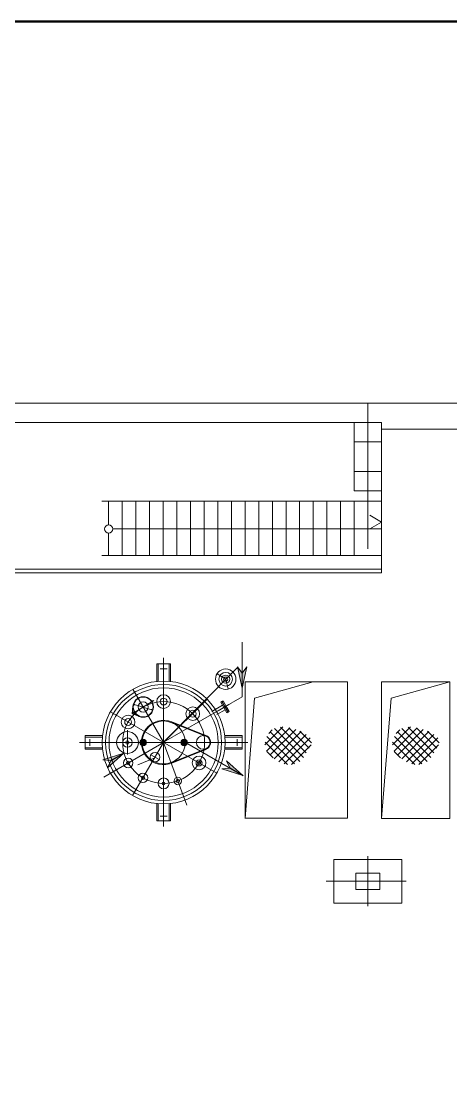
# Model space of a CAD drawing. Header units: millimetres. Extents: x 1663 to 6300, y 431 to 1491.
# Drawn here: x 5931.7 to 6021.6, y 1267.3 to 1491.2 of the extents above; entities that cross this region are included whole.
import ezdxf

# ---------------------------------------------------------------- set-up
doc = ezdxf.new("R2010")
doc.units = ezdxf.units.MM
for name, color, linetype, lineweight in [('Линия связи (Вновь)', 3, 'Continuous', 60), ('Строительный', 251, 'Continuous', 13), ('Формат - толстая линия', 7, 'Continuous', 50)]:
    doc.layers.add(name, color=color, linetype=linetype, lineweight=lineweight)

# ---------------------------------------------------------------- blocks, each defined once
blk = doc.blocks.new('A$C0AA457AC')
at = {"layer": 'Строительный', "ltscale": 100}
h = blk.add_hatch(color=256, dxfattribs=at)
h.paths.add_polyline_path([(452.71, 325.92), (452.04, 326.86), (452.73, 323.71)])
h.paths.add_polyline_path([(452.73, 323.71), (453.42, 326.86), (452.75, 325.92)])
for points in [[(437.72, 315.77, -0.414214), (438.22, 316.27), (438.22, 315.77), (438.72, 315.77, -1)], [(438.22, 316.27, -0.414214), (438.72, 315.77), (438.22, 315.77)], [(444.73, 315.77, 0.414214), (444.23, 316.27), (444.23, 315.77), (443.73, 315.77, 1)], [(444.23, 316.27, 0.414214), (443.73, 315.77), (444.23, 315.77)]]:
    blk.add_hatch(color=256, dxfattribs=at).paths.add_polyline_path(points)
h = blk.add_hatch(color=256, dxfattribs=at)
h.paths.add_polyline_path([(433.47, 313.1), (433, 312.04), (435.38, 314.22)])
h.paths.add_polyline_path([(435.38, 314.22), (432.3, 313.24), (433.45, 313.13)])
h = blk.add_hatch(color=256, dxfattribs=at)
h.paths.add_polyline_path([(450.93, 312.04), (450.46, 313.09), (452.84, 310.91)])
h.paths.add_polyline_path([(452.84, 310.91), (449.77, 311.9), (450.92, 312.01)])
for p, q in [((495.67, 365.47), (371.46, 365.45)), ((471.16, 365.45), (471.16, 350.39)), ((473.16, 362.64), (411.16, 362.64)), ((473.16, 362.64), (469.16, 362.64)), ((469.16, 362.64), (469.16, 352.64)), ((473.16, 362.64), (469.16, 362.64)), ((473.16, 352.64), (473.16, 362.64)), ((473.16, 340.64), (473.16, 362.64)), ((495.67, 361.67), (473.16, 361.66)), ((469.16, 359.82), (473.16, 359.82)), ((469.16, 355.47), (473.16, 355.47)), ((469.16, 352.64), (473.16, 352.64)), ((469.16, 352.64), (473.16, 352.64)), ((473.16, 351.14), (432.16, 351.14)), ((433.16, 351.14), (433.16, 347.65)), ((435.16, 351.14), (435.16, 343.14)), ((437.16, 351.14), (437.16, 343.14)), ((439.16, 351.14), (439.16, 343.14)), ((441.16, 351.14), (441.16, 343.14)), ((443.16, 351.14), (443.16, 343.14)), ((445.16, 351.14), (445.16, 343.14)), ((447.16, 351.14), (447.16, 343.14)), ((449.16, 351.14), (449.16, 343.14)), ((451.16, 351.14), (451.16, 343.14)), ((453.16, 351.14), (453.16, 343.14)), ((455.16, 351.14), (455.16, 343.14)), ((457.16, 351.14), (457.16, 343.14)), ((459.16, 351.14), (459.16, 343.14)), ((461.16, 351.14), (461.16, 343.14)), ((463.16, 351.14), (463.16, 343.14)), ((465.16, 351.14), (465.16, 343.14)), ((467.16, 351.14), (467.16, 343.14)), ((469.16, 351.14), (469.16, 343.14)), ((471.16, 352.14), (471.16, 344.14)), ((473.16, 348.05), (471.43, 349.05)), ((473.16, 348.05), (471.43, 347.05)), ((433.16, 346.45), (433.16, 343.14)), ((473.16, 347.05), (433.76, 347.05)), ((473.16, 343.14), (432.16, 343.14)), ((473.16, 340.61), (378.16, 340.61)), ((473.16, 341.14), (378.66, 341.14)), ((452.73, 322.45), (452.73, 330.49)), ((441.22, 328.18), (441.22, 303.48)), ((441.22, 327.27), (440.22, 327.27)), ((440.22, 327.27), (440.22, 324.71)), ((440.42, 327.27), (440.42, 324.73)), ((441.22, 326.57), (440.72, 326.57)), ((441.16, 315.77), (452.08, 326.82)), ((441.22, 327.27), (442.22, 327.27)), ((441.22, 326.57), (441.72, 326.57)), ((442.02, 327.27), (442.02, 324.73)), ((442.22, 327.27), (442.22, 324.71)), ((450.32, 325.04), (449.05, 325.83)), ((450.32, 325.04), (452.08, 326.82)), ((452.04, 326.86), (452.71, 325.92)), ((452.04, 326.86), (452.71, 325.92)), ((452.73, 323.71), (452.04, 326.86)), ((452.71, 325.92), (452.73, 323.71)), ((452.73, 323.71), (453.42, 326.86)), ((452.75, 325.92), (452.73, 323.71)), ((453.42, 326.86), (452.75, 325.92)), ((453.42, 326.86), (452.75, 325.92)), ((450.32, 325.04), (450.32, 325.04)), ((450.32, 325.04), (450.32, 325.04)), ((450.32, 325.04), (450.32, 325.04)), ((450.32, 325.04), (450.32, 325.04)), ((450.32, 325.04), (450.32, 325.04)), ((450.32, 325.04), (450.32, 325.04)), ((450.32, 325.04), (450.7, 323.59)), ((453.16, 304.66), (453.16, 324.64)), ((468.16, 324.64), (453.16, 324.64)), ((454.55, 322.24), (463.16, 324.64)), ((468.16, 304.66), (468.16, 324.64)), ((473.16, 304.64), (473.16, 324.64)), ((483.16, 324.64), (473.16, 324.64)), ((474.55, 322.24), (483.16, 324.64)), ((483.16, 304.64), (483.16, 324.64)), ((441.19, 315.83), (436.72, 323.57)), ((452.73, 323.71), (452.75, 323.73)), ((439.79, 321.94), (436.61, 319.97)), ((436.61, 319.97), (436.73, 321.13)), ((436.9, 321.34), (439.5, 320.57)), ((436.94, 321.26), (436.97, 321.38)), ((439.53, 321.89), (439.45, 321.83)), ((439.62, 321.73), (439.53, 321.89)), ((439.62, 321.73), (439.54, 321.69)), ((441.22, 315.8), (452.73, 322.45)), ((441.22, 315.77), (447.62, 322.1)), ((449.85, 321.23), (448.28, 320.32)), ((450.76, 321.32), (449.23, 320.43)), ((449.59, 321.68), (449.74, 321.76)), ((450.49, 320.12), (449.59, 321.68)), ((450.64, 320.2), (449.74, 321.76)), ((449.94, 321.88), (449.79, 321.79)), ((450.69, 320.23), (449.79, 321.79)), ((449.87, 321.54), (449.91, 321.53)), ((450.52, 320.47), (449.91, 321.53)), ((450, 321.31), (449.92, 321.46)), ((449.94, 321.88), (450.51, 320.88)), ((449.97, 321.49), (449.94, 321.47)), ((453.16, 304.64), (454.55, 322.24)), ((473.16, 304.64), (474.55, 322.24)), ((449.02, 311.28), (433.42, 320.26)), ((436.61, 319.97), (437.71, 319.56)), ((439.42, 320.54), (439.45, 320.64)), ((450.39, 321.1), (448.67, 320.11)), ((449.04, 319.88), (450.23, 320.57)), ((450.23, 321.01), (450.02, 320.89)), ((450.38, 320.66), (450.46, 320.51)), ((450.51, 320.54), (450.49, 320.53)), ((450.49, 320.12), (450.64, 320.2)), ((450.51, 320.88), (450.84, 320.32)), ((450.51, 320.43), (450.52, 320.47)), ((450.84, 320.32), (450.69, 320.23)), ((447.49, 316.66), (442.38, 318.7)), ((447.53, 316.75), (442.41, 318.8)), ((456.08, 315.41), (458.71, 318.04)), ((458.37, 318.03), (462.13, 314.27)), ((474.77, 315.41), (477.4, 318.04)), ((477.06, 318.03), (480.81, 314.27)), ((429.72, 315.77), (429.72, 316.77)), ((429.72, 316.77), (432.28, 316.77)), ((429.72, 316.57), (432.26, 316.57)), ((435.92, 314.01), (435.92, 317.56)), ((441.22, 314.61), (441.22, 317.04)), ((452.72, 316.77), (450.16, 316.77)), ((452.72, 316.57), (450.18, 316.57)), ((452.72, 315.77), (452.72, 316.77)), ((452.72, 316.77), (452.72, 316.57)), ((456.3, 314.5), (459.71, 317.91)), ((456.37, 316.66), (460.41, 312.63)), ((456.63, 317.07), (457.15, 317.6)), ((456.81, 313.89), (460.6, 317.68)), ((456.84, 317.32), (461.17, 312.99)), ((457.44, 313.4), (461.4, 317.36)), ((457.48, 317.8), (461.72, 313.56)), ((458.13, 312.96), (462.13, 316.96)), ((458.91, 312.62), (462.72, 316.44)), ((459.59, 317.93), (462.57, 314.95)), ((461.2, 317.45), (462.92, 315.72)), ((474.99, 314.5), (478.39, 317.91)), ((475.06, 316.66), (479.09, 312.63)), ((475.31, 317.07), (475.84, 317.6)), ((475.49, 313.89), (479.28, 317.68)), ((475.52, 317.32), (479.85, 312.99)), ((476.13, 313.4), (480.09, 317.36)), ((476.16, 317.8), (480.4, 313.56)), ((476.81, 312.96), (480.81, 316.96)), ((477.6, 312.62), (481.41, 316.44)), ((478.28, 317.93), (481.26, 314.95)), ((479.88, 317.45), (481.61, 315.72)), ((453.57, 315.77), (428.87, 315.77)), ((452.72, 315.77), (428.88, 315.77)), ((429.72, 315.77), (429.72, 314.77)), ((429.72, 314.97), (432.26, 314.97)), ((430.42, 315.77), (430.42, 316.27)), ((430.42, 315.77), (430.42, 315.27)), ((441.22, 315.77), (432.45, 310.7)), ((441.22, 315.77), (436.68, 308)), ((441.22, 315.77), (444.6, 306.61)), ((447.49, 314.89), (442.38, 312.84)), ((444.43, 315.77), (452.89, 310.89)), ((448.76, 315.77), (448.74, 315.75)), ((452.72, 314.97), (450.18, 314.97)), ((450.22, 315.77), (452.72, 315.77)), ((450.22, 315.77), (452.72, 315.77)), ((452.02, 315.77), (452.02, 316.27)), ((452.72, 315.77), (452.02, 315.77)), ((452.02, 315.77), (452.02, 315.27)), ((452.72, 315.77), (452.72, 315.77)), ((452.72, 315.77), (452.72, 314.77)), ((456.11, 315.8), (459.38, 312.53)), ((459.95, 312.54), (462.83, 315.42)), ((474.79, 315.8), (478.06, 312.53)), ((478.63, 312.54), (481.52, 315.42)), ((429.72, 314.77), (432.28, 314.77)), ((435.38, 314.22), (432.3, 313.24)), ((435.38, 314.22), (433, 312.04)), ((433.45, 313.13), (435.38, 314.22)), ((433.47, 313.1), (435.38, 314.22)), ((439.91, 313.53), (437.46, 312.51)), ((440.57, 313.27), (439.35, 313.96)), ((447.53, 314.8), (442.41, 312.75)), ((452.72, 314.77), (450.16, 314.77)), ((456.33, 314.46), (457.26, 313.53)), ((475.01, 314.46), (475.95, 313.53)), ((432.3, 313.24), (433.45, 313.13)), ((432.3, 313.24), (433.45, 313.13)), ((433, 312.04), (433.47, 313.1)), ((433, 312.04), (433.47, 313.1)), ((449.77, 311.9), (450.92, 312.01)), ((449.77, 311.9), (450.92, 312.01)), ((452.84, 310.91), (449.77, 311.9)), ((450.46, 313.09), (450.93, 312.04)), ((450.46, 313.09), (450.93, 312.04)), ((452.84, 310.91), (450.46, 313.09)), ((450.92, 312.01), (452.84, 310.91)), ((450.93, 312.04), (452.84, 310.91)), ((440.22, 304.27), (440.22, 306.83)), ((440.42, 304.27), (440.42, 306.81)), ((442.02, 304.27), (442.02, 306.81)), ((442.22, 304.27), (442.22, 306.83)), ((441.22, 304.27), (440.22, 304.27)), ((441.22, 304.97), (440.72, 304.97)), ((441.22, 304.97), (441.72, 304.97)), ((441.22, 304.27), (442.22, 304.27)), ((468.16, 304.66), (453.16, 304.66)), ((483.16, 304.64), (473.16, 304.64)), ((466.16, 298.64), (466.16, 292.24)), ((476.16, 298.64), (466.16, 298.64)), ((471.16, 299.11), (471.16, 291.78)), ((476.16, 298.64), (476.16, 292.24)), ((469.41, 296.64), (472.36, 296.64)), ((469.41, 296.64), (469.41, 294.24)), ((472.91, 296.64), (469.46, 296.64)), ((472.91, 296.64), (472.91, 294.24)), ((476.75, 295.44), (465.06, 295.44)), ((472.86, 294.24), (469.41, 294.24)), ((472.91, 294.24), (469.96, 294.24)), ((476.16, 292.24), (466.16, 292.24))]:
    blk.add_line(p, q, dxfattribs=at)
for centre, radius in [((433.16, 347.05), 0.6), ((450.32, 325.04), 1.5), ((450.32, 325.04), 1), ((441.22, 315.77), 9), ((441.22, 315.77), 8.5), ((450.32, 325.04), 0.6), ((450.32, 325.04), 0.3), ((441.22, 315.77), 8), ((441.22, 321.77), 1), ((441.22, 315.77), 6), ((438.23, 320.97), 1.5), ((438.23, 320.97), 1.45), ((438.23, 320.97), 0.75), ((441.22, 321.77), 0.5), ((436.02, 318.77), 1), ((436.81, 320.09), 0.173), ((438.23, 320.97), 0.1), ((445.49, 319.99), 1), ((445.49, 319.99), 0.5), ((436.02, 318.77), 0.5), ((441.22, 315.77), 3.15), ((435.92, 315.77), 1.6), ((435.92, 315.77), 0.7), ((447.02, 315.77), 1), ((435.92, 315.77), 0.25), ((438.22, 315.77), 0.5), ((444.23, 315.77), 0.5), ((436.03, 312.77), 0.7), ((439.96, 313.62), 0.7), ((446.42, 312.78), 1), ((436.03, 312.77), 0.25), ((446.42, 312.78), 0.45), ((446.42, 312.78), 0.25), ((438.19, 310.59), 0.7), ((438.19, 310.59), 0.25), ((441.22, 309.77), 0.8), ((443.3, 310.14), 0.55), ((443.3, 310.14), 0.25), ((441.22, 309.77), 0.2)]:
    blk.add_circle(centre, radius, dxfattribs=at)
for centre, radius, start, end in [((441.22, 315.77), 3.25, 67.8417, 294.806), ((447.02, 315.77), 1.1, 286.1974, 73.8026)]:
    blk.add_arc(centre, radius, start, end, dxfattribs=at)

msp = doc.modelspace()

# ---------------------------------------------------------------- linework, layer by layer
at = {"layer": 'Формат - толстая линия'}
msp.add_lwpolyline([(5292.97, 1491.24), (6300.03, 1491.24), (6300.03, 759.54), (5292.97, 759.54)], close=True, dxfattribs=at)

# ---------------------------------------------------------------- block references
at = {"layer": 'Линия связи (Вновь)', "xscale": 1.43, "yscale": 1.43, "zscale": 1.43}
msp.add_blockref('A$C0AA457AC', (5330.52, 888.63), dxfattribs=at)

doc.saveas('drawing.dxf')
